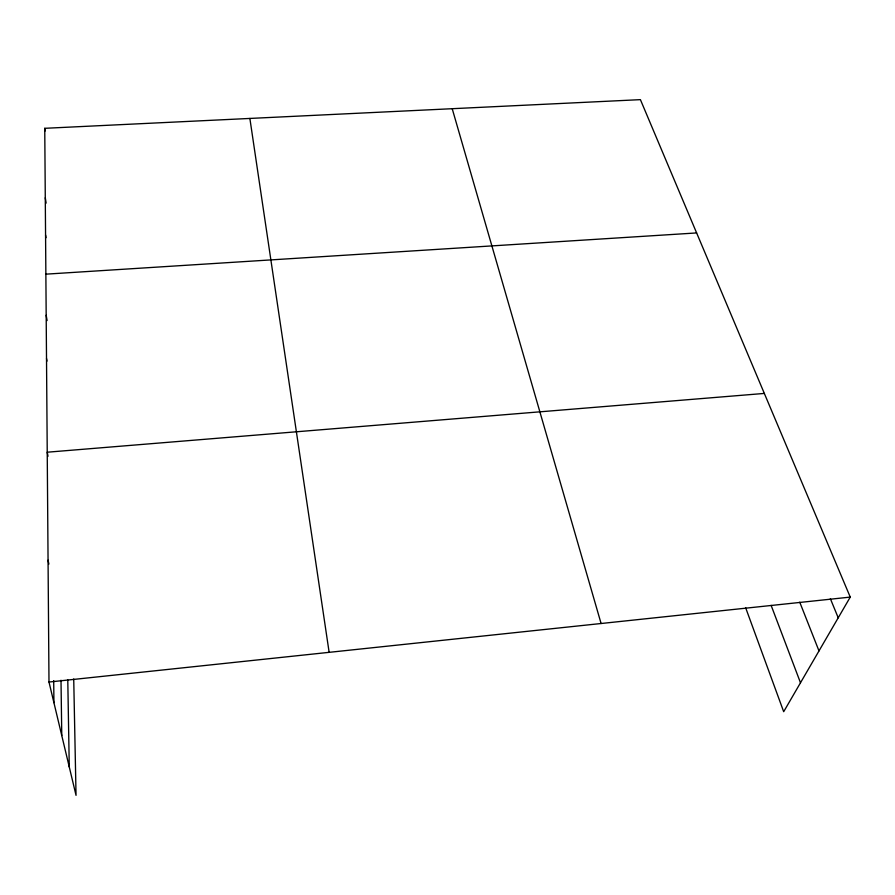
<?xml version="1.0" encoding="UTF-8"?>
<svg xmlns="http://www.w3.org/2000/svg" width="895" height="895" viewBox="0 0 895 895"><rect width="100%" height="100%" fill="white"/><g stroke="black" fill="none" stroke-linecap="round" stroke-linejoin="round"><path stroke-width="1.34" d="M73.726 678.958L76.041 795.353L48.99 682.035L44.75 128.309L640.406 99.647L850.25 597.099L783.684 711.715L745.602 607.615M48.99 682.035L850.25 597.099M764.33 393.431L47.234 452.21L48.017 456.26M45.869 274.161L696.623 232.935M830.37 598.699L838.223 617.796M799.761 602.19L818.992 650.911M771.132 605.378L800.488 682.773M452.21 108.709L601.093 623.513M48.061 560.192L48.878 564.074M46.518 358.526L46.976 361.144M46.182 315.264L47.099 320.544M45.567 235.038L46.003 237.712M45.287 197.784L46.137 203.131M44.75 128.309L45.153 130.994M249.873 118.442L329.136 652.343M67.785 679.931L69.262 766.959M61.005 680.234L61.766 735.533M53.7 680.603L53.924 702.676"/></g></svg>
